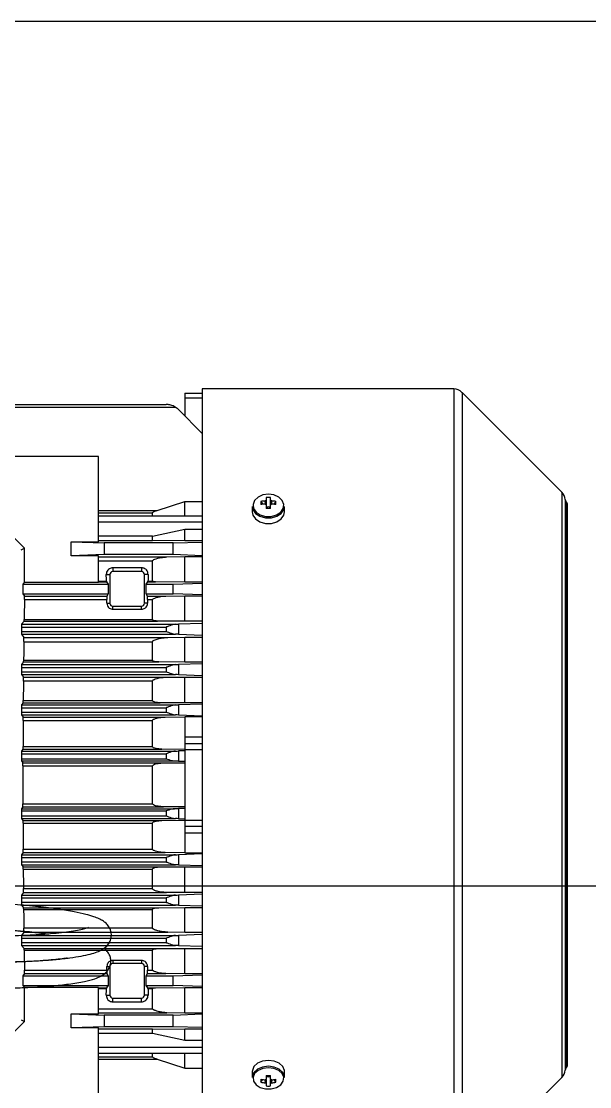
# Model space of a CAD drawing. Header units: centimetres. Extents: x 470464 to 524273, y 49611 to 59074.
# Drawn here: x 508263.77 to 508273.63, y 50594.42 to 50612.91 of the extents above; entities that cross this region are included whole.
import ezdxf

# ---------------------------------------------------------------- set-up
doc = ezdxf.new("R2010")
doc.units = ezdxf.units.CM
doc.header["$MEASUREMENT"] = 0
doc.layers.add('S-COLS-CONC', color=4, linetype='Continuous', lineweight=40)
doc.layers.add('vinç', color=7, linetype='Continuous')

# ---------------------------------------------------------------- blocks, each defined once
blk = doc.blocks.new('dfgxzdyrsgdzb')
at = {"color": 2, "linetype": 'Continuous', "lineweight": 25}
for points, knots in [([(428301.445, 68883.118), (428301.478, 68883.114), (428301.564, 68883.104), (428301.75, 68883.092), (428302.004, 68883.081), (428302.301, 68883.076), (428302.621, 68883.078), (428302.937, 68883.086), (428303.237, 68883.102), (428303.51, 68883.123), (428303.746, 68883.149), (428303.941, 68883.18), (428304.097, 68883.213), (428304.217, 68883.251), (428304.312, 68883.293), (428304.394, 68883.358), (428304.445, 68883.438), (428304.467, 68883.516), (428304.463, 68883.593), (428304.439, 68883.665), (428304.396, 68883.729), (428304.351, 68883.769), (428304.303, 68883.801), (428304.246, 68883.831), (428304.154, 68883.867), (428304.015, 68883.908), (428303.814, 68883.953), (428303.539, 68883.998), (428303.187, 68884.042), (428302.921, 68884.064), (428302.781, 68884.075)], [0, 0, 0, 0, 0.027564, 0.071407, 0.118735, 0.168997, 0.21831, 0.266058, 0.312274, 0.356986, 0.400221, 0.441162, 0.47887, 0.513444, 0.545598, 0.57894, 0.596424, 0.614226, 0.630548, 0.64354, 0.662387, 0.68407, 0.698506, 0.720212, 0.749274, 0.785557, 0.828918, 0.87921, 0.936285, 1, 1, 1, 1]), ([(428304.063, 68883.673), (428304.064, 68883.674), (428304.07, 68883.681), (428304.03, 68883.661), (428303.96, 68883.644), (428303.844, 68883.619), (428303.691, 68883.596), (428303.509, 68883.575), (428303.312, 68883.558), (428303.109, 68883.545), (428302.904, 68883.536), (428302.696, 68883.53), (428302.482, 68883.526), (428302.262, 68883.527), (428302.042, 68883.53), (428301.834, 68883.538), (428301.654, 68883.549), (428301.525, 68883.559), (428301.451, 68883.566), (428301.442, 68883.561), (428301.438, 68883.558)], [0, 0, 0, 0, 0.010226, 0.057107, 0.108378, 0.16425, 0.224551, 0.285004, 0.3434, 0.399666, 0.453735, 0.506829, 0.563205, 0.623177, 0.686702, 0.753729, 0.822766, 0.888664, 0.950738, 1, 1, 1, 1]), ([(428302.753, 68883.626), (428302.871, 68883.617), (428303.09, 68883.6), (428303.288, 68883.576), (428303.38, 68883.565)], [0, 0, 0, 0, 0.539074, 1, 1, 1, 1]), ([(428303.364, 68883.564), (428303.309, 68883.57), (428303.157, 68883.589), (428302.947, 68883.609), (428302.797, 68883.619), (428302.753, 68883.621)], [0, 0, 0, 0, 0.283421, 0.789535, 1, 1, 1, 1]), ([(428301.455, 68882.661), (428301.507, 68882.656), (428301.606, 68882.646), (428301.795, 68882.635), (428301.991, 68882.628), (428302.245, 68882.623), (428302.545, 68882.623), (428302.868, 68882.63), (428303.158, 68882.644), (428303.445, 68882.664), (428303.684, 68882.689), (428303.868, 68882.716), (428304.027, 68882.745), (428304.167, 68882.782), (428304.268, 68882.823), (428304.34, 68882.869), (428304.39, 68882.916), (428304.429, 68882.974), (428304.453, 68883.045), (428304.456, 68883.118), (428304.439, 68883.185), (428304.41, 68883.242), (428304.375, 68883.286), (428304.345, 68883.309), (428304.334, 68883.318)], [0, 0, 0, 0, 0.061128, 0.118206, 0.171247, 0.220266, 0.306103, 0.376024, 0.435378, 0.502458, 0.579054, 0.621107, 0.664892, 0.738004, 0.788364, 0.819909, 0.846147, 0.871518, 0.890755, 0.915267, 0.937724, 0.954245, 0.982566, 1, 1, 1, 1]), ([(428303.698, 68883.146), (428303.679, 68883.143), (428303.619, 68883.134), (428303.497, 68883.121), (428303.324, 68883.105), (428303.113, 68883.091), (428302.869, 68883.08), (428302.594, 68883.073), (428302.299, 68883.072), (428302.001, 68883.077), (428301.717, 68883.089), (428301.578, 68883.101), (428301.506, 68883.108)], [0, 0, 0, 0, 0.030936, 0.098818, 0.176581, 0.264259, 0.361888, 0.469493, 0.587093, 0.714705, 0.852338, 1, 1, 1, 1])]:
    blk.add_open_spline(points, degree=3, knots=knots, dxfattribs=at)
blk = doc.blocks.new('djdtyryhryryhftr')
at = {"layer": 'vinç', "color": 2}
for p, q in [((428322.418, 69117.963), (428254.918, 69117.963)), ((428247.418, 69102.963), (428329.918, 69102.963))]:
    blk.add_line(p, q, dxfattribs=at)
blk = doc.blocks.new('tyrhjutry5wjtuydhtsr')
at = {"color": 2, "linetype": 'Continuous', "lineweight": 25}
for p, q in [((71822.868, 30599.972), (71822.868, 30586.232)), ((71827.235, 30599.972), (71822.868, 30599.972)), ((71827.235, 30599.972), (71827.235, 30586.232)), ((71822.568, 30599.902), (71822.868, 30599.902)), ((71822.568, 30599.902), (71822.568, 30599.819)), ((71822.568, 30599.819), (71822.868, 30599.819)), ((71822.568, 30599.819), (71822.568, 30599.502)), ((71827.377, 30599.913), (71827.377, 30586.291)), ((71829.11, 30598.181), (71827.377, 30599.913)), ((71815.183, 30599.702), (71822.244, 30599.702)), ((71815.197, 30599.654), (71822.407, 30599.654)), ((71822.456, 30599.614), (71822.868, 30599.202)), ((71821.068, 30598.802), (71819.268, 30598.802)), ((71821.068, 30597.318), (71821.068, 30598.802)), ((71829.11, 30598.181), (71829.11, 30588.023)), ((71822.091, 30597.865), (71822.568, 30598.018)), ((71822.568, 30597.766), (71822.568, 30598.018)), ((71822.568, 30598.018), (71822.868, 30598.018)), ((71823.738, 30597.935), (71823.738, 30597.839)), ((71823.888, 30598.018), (71823.922, 30597.97)), ((71823.981, 30598.086), (71823.981, 30598.042)), ((71823.981, 30597.96), (71823.981, 30597.897)), ((71824.055, 30598.042), (71824.055, 30598.086)), ((71824.055, 30597.897), (71824.055, 30597.96)), ((71824.149, 30598.018), (71824.114, 30597.97)), ((71824.298, 30597.839), (71824.298, 30597.935)), ((71829.168, 30598.055), (71829.168, 30588.149)), ((71829.18, 30598.025), (71829.18, 30588.179)), ((71829.208, 30588.252), (71829.208, 30597.952)), ((71821.068, 30597.865), (71822.091, 30597.865)), ((71821.068, 30597.825), (71822.009, 30597.825)), ((71822.868, 30597.766), (71821.068, 30597.766)), ((71822.009, 30597.766), (71822.009, 30597.825)), ((71824.001, 30597.922), (71823.981, 30597.922)), ((71824.055, 30597.922), (71824.036, 30597.922)), ((71822.868, 30597.661), (71821.068, 30597.661)), ((71819.789, 30597.207), (71819.553, 30597.442)), ((71822.009, 30597.418), (71821.068, 30597.418)), ((71822.009, 30597.418), (71822.568, 30597.539)), ((71822.009, 30597.343), (71822.009, 30597.418)), ((71822.568, 30597.336), (71822.568, 30597.539)), ((71822.568, 30597.539), (71822.868, 30597.539)), ((71819.728, 30597.182), (71819.789, 30597.207)), ((71819.789, 30596.62), (71819.789, 30597.207)), ((71820.594, 30597.318), (71821.168, 30597.302)), ((71820.594, 30597.318), (71821.068, 30597.318)), ((71820.594, 30597.076), (71820.594, 30597.318)), ((71821.068, 30597.343), (71822.009, 30597.343)), ((71822.368, 30597.302), (71821.168, 30597.302)), ((71821.168, 30597.302), (71821.168, 30597.097)), ((71822.568, 30597.336), (71822.009, 30597.343)), ((71822.368, 30597.302), (71822.868, 30597.316)), ((71822.368, 30597.097), (71822.368, 30597.302)), ((71822.868, 30597.336), (71822.568, 30597.336)), ((71821.168, 30597.097), (71820.594, 30597.076)), ((71821.068, 30597.076), (71820.594, 30597.076)), ((71821.068, 30596.62), (71821.068, 30597.076)), ((71821.068, 30597.058), (71822.258, 30597.058)), ((71822.368, 30597.097), (71821.168, 30597.097)), ((71822.258, 30597.058), (71822.568, 30597.062)), ((71822.868, 30597.079), (71822.368, 30597.097)), ((71822.568, 30596.619), (71822.568, 30597.062)), ((71822.568, 30597.062), (71822.868, 30597.062)), ((71821.068, 30596.99), (71822.009, 30596.99)), ((71821.318, 30596.868), (71821.318, 30596.802)), ((71821.818, 30596.868), (71821.318, 30596.868)), ((71821.818, 30596.868), (71821.818, 30596.802)), ((71822.009, 30596.639), (71822.009, 30596.99)), ((71821.205, 30596.752), (71821.268, 30596.752)), ((71821.268, 30596.752), (71821.268, 30596.252)), ((71821.818, 30596.802), (71821.318, 30596.802)), ((71821.931, 30596.752), (71821.868, 30596.752)), ((71821.868, 30596.252), (71821.868, 30596.752)), ((71819.789, 30596.62), (71819.76, 30596.587)), ((71819.76, 30596.587), (71819.76, 30596.417)), ((71819.76, 30596.587), (71821.241, 30596.587)), ((71819.789, 30596.62), (71821.068, 30596.62)), ((71821.068, 30596.639), (71821.208, 30596.639)), ((71821.068, 30596.624), (71821.208, 30596.624)), ((71821.208, 30596.624), (71821.241, 30596.587)), ((71821.241, 30596.587), (71821.241, 30596.417)), ((71821.895, 30596.587), (71821.928, 30596.624)), ((71821.895, 30596.417), (71821.895, 30596.587)), ((71821.895, 30596.587), (71822.368, 30596.587)), ((71821.928, 30596.624), (71822.06, 30596.624)), ((71821.929, 30596.639), (71822.009, 30596.639)), ((71822.568, 30596.619), (71822.06, 30596.624)), ((71822.368, 30596.587), (71822.868, 30596.602)), ((71822.368, 30596.417), (71822.368, 30596.587)), ((71822.868, 30596.619), (71822.568, 30596.619)), ((71819.76, 30596.417), (71819.786, 30596.379)), ((71819.76, 30596.417), (71821.241, 30596.417)), ((71819.786, 30596.379), (71821.215, 30596.379)), ((71819.787, 30596.316), (71821.214, 30596.316)), ((71821.241, 30596.417), (71821.215, 30596.379)), ((71821.922, 30596.379), (71821.895, 30596.417)), ((71821.895, 30596.417), (71822.368, 30596.417)), ((71821.922, 30596.379), (71822.24, 30596.379)), ((71821.922, 30596.316), (71822.009, 30596.316)), ((71822.009, 30595.969), (71822.009, 30596.316)), ((71822.24, 30596.379), (71822.568, 30596.383)), ((71822.868, 30596.398), (71822.368, 30596.417)), ((71822.568, 30596.383), (71822.868, 30596.383)), ((71822.568, 30595.94), (71822.568, 30596.383)), ((71821.215, 30596.252), (71821.268, 30596.252)), ((71821.318, 30596.151), (71821.318, 30596.202)), ((71821.318, 30596.202), (71821.818, 30596.202)), ((71821.318, 30596.151), (71821.818, 30596.151)), ((71821.818, 30596.151), (71821.818, 30596.202)), ((71821.921, 30596.252), (71821.868, 30596.252)), ((71819.78, 30595.945), (71819.735, 30595.889)), ((71819.78, 30595.945), (71822.095, 30595.945)), ((71819.781, 30595.969), (71822.009, 30595.969)), ((71822.568, 30595.94), (71822.095, 30595.945)), ((71822.868, 30595.903), (71822.456, 30595.89)), ((71822.868, 30595.94), (71822.568, 30595.94)), ((71819.734, 30595.839), (71819.734, 30595.765)), ((71819.734, 30595.839), (71822.244, 30595.839)), ((71819.734, 30595.765), (71822.244, 30595.765)), ((71819.735, 30595.889), (71822.407, 30595.889)), ((71819.735, 30595.715), (71819.775, 30595.659)), ((71819.735, 30595.715), (71822.407, 30595.715)), ((71822.244, 30595.839), (71822.244, 30595.765)), ((71822.456, 30595.89), (71822.456, 30595.714)), ((71819.775, 30595.659), (71822.273, 30595.659)), ((71819.776, 30595.586), (71822.009, 30595.586)), ((71822.009, 30595.265), (71822.009, 30595.586)), ((71822.273, 30595.659), (71822.568, 30595.662)), ((71822.456, 30595.714), (71822.868, 30595.698)), ((71822.568, 30595.662), (71822.868, 30595.662)), ((71822.568, 30595.23), (71822.568, 30595.662)), ((71819.771, 30595.234), (71819.735, 30595.189)), ((71819.735, 30595.189), (71822.407, 30595.189)), ((71819.771, 30595.234), (71822.118, 30595.234)), ((71819.772, 30595.265), (71822.009, 30595.265)), ((71822.568, 30595.23), (71822.118, 30595.234)), ((71822.868, 30595.204), (71822.456, 30595.19)), ((71822.456, 30595.19), (71822.456, 30595.014)), ((71822.868, 30595.23), (71822.568, 30595.23)), ((71819.734, 30595.139), (71819.734, 30595.065)), ((71819.734, 30595.139), (71822.244, 30595.139)), ((71819.734, 30595.065), (71822.244, 30595.065)), ((71819.735, 30595.015), (71819.767, 30594.97)), ((71819.735, 30595.015), (71822.407, 30595.015)), ((71822.244, 30595.139), (71822.244, 30595.065)), ((71822.456, 30595.014), (71822.868, 30594.999)), ((71819.767, 30594.97), (71822.25, 30594.97)), ((71819.768, 30594.904), (71822.009, 30594.904)), ((71822.009, 30594.563), (71822.009, 30594.904)), ((71822.25, 30594.97), (71822.568, 30594.973)), ((71822.568, 30594.973), (71822.868, 30594.973)), ((71822.568, 30594.523), (71822.568, 30594.973)), ((71819.734, 30594.439), (71819.734, 30594.365)), ((71819.734, 30594.439), (71822.244, 30594.439)), ((71819.764, 30594.527), (71819.735, 30594.489)), ((71819.735, 30594.489), (71822.407, 30594.489)), ((71819.764, 30594.527), (71822.141, 30594.527)), ((71819.765, 30594.563), (71822.009, 30594.563)), ((71822.568, 30594.523), (71822.141, 30594.527)), ((71822.244, 30594.439), (71822.244, 30594.365)), ((71822.868, 30594.504), (71822.456, 30594.49)), ((71822.456, 30594.49), (71822.456, 30594.314)), ((71822.868, 30594.523), (71822.568, 30594.523)), ((71819.734, 30594.365), (71822.244, 30594.365)), ((71819.735, 30594.315), (71819.762, 30594.278)), ((71819.735, 30594.315), (71822.407, 30594.315)), ((71819.762, 30594.278), (71822.227, 30594.278)), ((71822.227, 30594.278), (71822.568, 30594.281)), ((71822.456, 30594.314), (71822.868, 30594.299)), ((71822.868, 30594.281), (71822.568, 30594.281)), ((71822.568, 30594.281), (71822.568, 30593.933)), ((71819.763, 30594.218), (71822.009, 30594.218)), ((71822.009, 30593.766), (71822.009, 30594.218)), ((71822.568, 30593.933), (71822.568, 30593.817)), ((71822.568, 30593.933), (71822.868, 30593.933)), ((71819.76, 30593.722), (71819.735, 30593.689)), ((71819.735, 30593.689), (71822.407, 30593.689)), ((71819.76, 30593.722), (71822.167, 30593.722)), ((71819.761, 30593.766), (71822.009, 30593.766)), ((71822.568, 30593.718), (71822.167, 30593.722)), ((71822.568, 30593.694), (71822.456, 30593.69)), ((71822.456, 30593.69), (71822.456, 30593.514)), ((71822.568, 30593.817), (71822.568, 30593.718)), ((71822.568, 30593.817), (71822.868, 30593.817)), ((71822.568, 30593.718), (71822.568, 30592.486)), ((71822.568, 30593.718), (71822.868, 30593.718)), ((71819.734, 30593.639), (71819.734, 30593.556)), ((71819.734, 30593.639), (71822.244, 30593.639)), ((71819.734, 30593.556), (71822.244, 30593.556)), ((71819.735, 30593.516), (71819.759, 30593.482)), ((71819.735, 30593.516), (71822.391, 30593.516)), ((71822.244, 30593.639), (71822.244, 30593.556)), ((71822.456, 30593.514), (71822.568, 30593.51)), ((71819.759, 30593.482), (71822.2, 30593.482)), ((71819.761, 30593.429), (71822.009, 30593.429)), ((71822.009, 30592.775), (71822.009, 30593.429)), ((71822.2, 30593.482), (71822.568, 30593.486)), ((71819.761, 30592.775), (71822.009, 30592.775)), ((71819.734, 30592.648), (71819.734, 30592.565)), ((71819.734, 30592.648), (71822.244, 30592.648)), ((71819.759, 30592.722), (71819.735, 30592.688)), ((71819.735, 30592.688), (71822.391, 30592.688)), ((71819.759, 30592.722), (71822.2, 30592.722)), ((71822.568, 30592.718), (71822.2, 30592.722)), ((71822.244, 30592.648), (71822.244, 30592.565)), ((71822.568, 30592.694), (71822.456, 30592.69)), ((71822.456, 30592.69), (71822.456, 30592.514)), ((71819.734, 30592.565), (71822.244, 30592.565)), ((71819.735, 30592.515), (71819.76, 30592.482)), ((71819.735, 30592.515), (71822.407, 30592.515)), ((71819.76, 30592.482), (71822.167, 30592.482)), ((71819.761, 30592.438), (71822.009, 30592.438)), ((71822.009, 30591.986), (71822.009, 30592.438)), ((71822.167, 30592.482), (71822.568, 30592.486)), ((71822.456, 30592.514), (71822.568, 30592.51)), ((71822.568, 30592.486), (71822.868, 30592.486)), ((71822.568, 30592.486), (71822.568, 30592.387)), ((71822.568, 30592.387), (71822.868, 30592.387)), ((71822.568, 30592.387), (71822.568, 30592.271)), ((71822.568, 30592.271), (71822.568, 30591.923)), ((71822.568, 30592.271), (71822.868, 30592.271)), ((71819.734, 30591.839), (71819.734, 30591.765)), ((71819.734, 30591.839), (71822.244, 30591.839)), ((71819.762, 30591.926), (71819.735, 30591.889)), ((71819.735, 30591.889), (71822.407, 30591.889)), ((71819.762, 30591.926), (71822.227, 30591.926)), ((71819.763, 30591.986), (71822.009, 30591.986)), ((71822.568, 30591.923), (71822.227, 30591.926)), ((71822.244, 30591.839), (71822.244, 30591.765)), ((71822.868, 30591.905), (71822.456, 30591.89)), ((71822.456, 30591.89), (71822.456, 30591.714)), ((71822.568, 30591.923), (71822.868, 30591.923)), ((71819.734, 30591.765), (71822.244, 30591.765)), ((71819.735, 30591.715), (71819.764, 30591.677)), ((71819.735, 30591.715), (71822.407, 30591.715)), ((71819.764, 30591.677), (71822.141, 30591.677)), ((71822.141, 30591.677), (71822.568, 30591.681)), ((71822.456, 30591.714), (71822.868, 30591.7)), ((71822.568, 30591.681), (71822.868, 30591.681)), ((71822.568, 30591.231), (71822.568, 30591.681)), ((71819.765, 30591.641), (71822.009, 30591.641)), ((71822.009, 30591.3), (71822.009, 30591.641)), ((71819.768, 30591.3), (71822.009, 30591.3)), ((71819.734, 30591.139), (71819.734, 30591.065)), ((71819.734, 30591.139), (71822.244, 30591.139)), ((71819.767, 30591.234), (71819.735, 30591.189)), ((71819.735, 30591.189), (71822.407, 30591.189)), ((71819.767, 30591.234), (71822.25, 30591.234)), ((71822.244, 30591.139), (71822.244, 30591.065)), ((71822.568, 30591.231), (71822.25, 30591.234)), ((71822.868, 30591.205), (71822.456, 30591.19)), ((71822.456, 30591.19), (71822.456, 30591.014)), ((71822.868, 30591.231), (71822.568, 30591.231)), ((71819.734, 30591.065), (71822.244, 30591.065)), ((71819.735, 30591.015), (71819.771, 30590.97)), ((71819.735, 30591.015), (71822.407, 30591.015)), ((71819.771, 30590.97), (71822.118, 30590.97)), ((71819.772, 30590.939), (71822.009, 30590.939)), ((71822.009, 30590.618), (71822.009, 30590.939)), ((71822.118, 30590.97), (71822.568, 30590.974)), ((71822.456, 30591.014), (71822.868, 30591)), ((71822.568, 30590.974), (71822.868, 30590.974)), ((71822.568, 30590.542), (71822.568, 30590.974)), ((71819.775, 30590.545), (71819.735, 30590.489)), ((71819.775, 30590.545), (71822.273, 30590.545)), ((71819.776, 30590.618), (71822.009, 30590.618)), ((71822.568, 30590.542), (71822.273, 30590.545)), ((71822.868, 30590.542), (71822.568, 30590.542)), ((71819.734, 30590.439), (71819.734, 30590.365)), ((71819.734, 30590.439), (71822.244, 30590.439)), ((71819.734, 30590.365), (71822.244, 30590.365)), ((71819.735, 30590.489), (71822.407, 30590.489)), ((71822.244, 30590.439), (71822.244, 30590.365)), ((71822.868, 30590.506), (71822.456, 30590.49)), ((71822.456, 30590.49), (71822.456, 30590.314)), ((71819.735, 30590.315), (71819.78, 30590.259)), ((71819.735, 30590.315), (71822.407, 30590.315)), ((71819.78, 30590.259), (71822.095, 30590.259)), ((71819.781, 30590.235), (71822.009, 30590.235)), ((71822.095, 30590.259), (71822.568, 30590.264)), ((71822.456, 30590.314), (71822.868, 30590.301)), ((71822.568, 30590.264), (71822.868, 30590.264)), ((71822.568, 30589.821), (71822.568, 30590.264)), ((71821.318, 30590.053), (71821.318, 30590.002)), ((71821.818, 30590.053), (71821.318, 30590.053)), ((71821.818, 30590.002), (71821.318, 30590.002)), ((71821.818, 30590.053), (71821.818, 30590.002)), ((71819.786, 30589.825), (71819.76, 30589.787)), ((71819.786, 30589.825), (71821.215, 30589.825)), ((71819.787, 30589.888), (71821.214, 30589.888)), ((71821.215, 30589.952), (71821.268, 30589.952)), ((71821.215, 30589.825), (71821.241, 30589.787)), ((71821.268, 30589.952), (71821.268, 30589.452)), ((71821.868, 30589.452), (71821.868, 30589.952)), ((71821.921, 30589.952), (71821.868, 30589.952)), ((71821.895, 30589.787), (71821.922, 30589.825)), ((71821.922, 30589.888), (71822.009, 30589.888)), ((71821.922, 30589.825), (71822.24, 30589.825)), ((71822.568, 30589.821), (71822.24, 30589.825)), ((71822.368, 30589.787), (71822.868, 30589.806)), ((71822.868, 30589.821), (71822.568, 30589.821)), ((71819.76, 30589.787), (71819.76, 30589.617)), ((71819.76, 30589.787), (71821.241, 30589.787)), ((71819.76, 30589.617), (71819.789, 30589.584)), ((71819.76, 30589.617), (71821.241, 30589.617)), ((71821.241, 30589.617), (71821.208, 30589.58)), ((71821.241, 30589.787), (71821.241, 30589.617)), ((71821.895, 30589.617), (71821.895, 30589.787)), ((71821.895, 30589.787), (71822.368, 30589.787)), ((71821.928, 30589.58), (71821.895, 30589.617)), ((71821.895, 30589.617), (71822.368, 30589.617)), ((71822.368, 30589.617), (71822.368, 30589.787)), ((71822.868, 30589.602), (71822.368, 30589.617)), ((71819.789, 30588.997), (71819.789, 30589.584)), ((71821.068, 30589.584), (71819.789, 30589.584)), ((71821.068, 30589.128), (71821.068, 30589.584)), ((71821.068, 30589.58), (71821.208, 30589.58)), ((71821.068, 30589.565), (71821.208, 30589.565)), ((71821.205, 30589.452), (71821.268, 30589.452)), ((71821.931, 30589.452), (71821.868, 30589.452)), ((71821.928, 30589.58), (71822.06, 30589.58)), ((71821.929, 30589.565), (71822.009, 30589.565)), ((71822.06, 30589.58), (71822.568, 30589.585)), ((71822.568, 30589.585), (71822.868, 30589.585)), ((71822.568, 30589.142), (71822.568, 30589.585)), ((71821.318, 30589.402), (71821.818, 30589.402)), ((71821.318, 30589.336), (71821.318, 30589.402)), ((71821.318, 30589.336), (71821.818, 30589.336)), ((71821.818, 30589.336), (71821.818, 30589.402)), ((71820.594, 30589.128), (71821.168, 30589.107)), ((71820.594, 30588.886), (71820.594, 30589.128)), ((71820.594, 30589.128), (71821.068, 30589.128)), ((71821.068, 30589.214), (71822.009, 30589.214)), ((71821.068, 30589.146), (71822.258, 30589.146)), ((71821.168, 30589.107), (71821.168, 30588.902)), ((71822.368, 30589.107), (71821.168, 30589.107)), ((71822.568, 30589.142), (71822.258, 30589.146)), ((71822.368, 30589.107), (71822.868, 30589.125)), ((71822.368, 30588.902), (71822.368, 30589.107)), ((71822.868, 30589.142), (71822.568, 30589.142)), ((71819.553, 30588.762), (71819.789, 30588.997)), ((71819.728, 30589.022), (71819.789, 30588.997)), ((71821.168, 30588.902), (71820.594, 30588.886)), ((71821.068, 30588.886), (71820.594, 30588.886)), ((71821.068, 30587.402), (71821.068, 30588.886)), ((71822.368, 30588.902), (71821.168, 30588.902)), ((71822.868, 30588.888), (71822.368, 30588.902)), ((71822.009, 30588.861), (71821.068, 30588.861)), ((71822.009, 30588.786), (71821.068, 30588.786)), ((71822.009, 30588.861), (71822.568, 30588.868)), ((71822.009, 30588.786), (71822.009, 30588.861)), ((71822.568, 30588.665), (71822.009, 30588.786)), ((71822.568, 30588.665), (71822.568, 30588.868)), ((71822.568, 30588.868), (71822.868, 30588.868)), ((71822.868, 30588.543), (71821.068, 30588.543)), ((71822.868, 30588.665), (71822.568, 30588.665)), ((71822.868, 30588.438), (71821.068, 30588.438)), ((71821.068, 30588.379), (71822.009, 30588.379)), ((71821.068, 30588.339), (71822.091, 30588.339)), ((71822.009, 30588.379), (71822.009, 30588.438)), ((71822.091, 30588.339), (71822.568, 30588.186)), ((71822.568, 30588.186), (71822.568, 30588.438)), ((71822.568, 30588.186), (71822.868, 30588.186)), ((71823.738, 30588.126), (71823.738, 30588.025)), ((71823.888, 30587.94), (71823.919, 30587.986)), ((71823.981, 30588.056), (71823.981, 30587.995)), ((71823.981, 30588.043), (71824.001, 30588.043)), ((71824.036, 30588.043), (71824.055, 30588.043)), ((71824.055, 30587.995), (71824.055, 30588.056)), ((71824.149, 30587.94), (71824.118, 30587.986)), ((71824.298, 30588.025), (71824.298, 30588.126)), ((71827.377, 30586.291), (71829.11, 30588.023)), ((71823.981, 30587.917), (71823.981, 30587.876)), ((71824.055, 30587.876), (71824.055, 30587.917))]:
    blk.add_line(p, q, dxfattribs=at)
at = {"color": 2, "linetype": 'Continuous', "lineweight": 25, "flags": 128}
for points in [[(71824.018, 30598.145), (71823.922, 30598.132), (71823.838, 30598.094), (71823.779, 30598.037), (71823.752, 30597.969), (71823.761, 30597.898), (71823.805, 30597.834), (71823.878, 30597.786), (71823.969, 30597.761), (71824.067, 30597.761), (71824.159, 30597.786), (71824.232, 30597.834), (71824.276, 30597.898), (71824.285, 30597.969), (71824.258, 30598.037), (71824.198, 30598.094), (71824.115, 30598.132), (71824.018, 30598.145)], [(71823.738, 30597.935), (71823.749, 30597.88), (71823.795, 30597.813), (71823.871, 30597.763), (71823.967, 30597.736), (71824.07, 30597.736), (71824.166, 30597.763), (71824.242, 30597.813), (71824.288, 30597.88), (71824.298, 30597.935)], [(71823.738, 30597.839), (71823.749, 30597.783), (71823.795, 30597.717), (71823.871, 30597.666), (71823.967, 30597.64), (71824.07, 30597.64), (71824.166, 30597.666), (71824.242, 30597.717), (71824.288, 30597.783), (71824.298, 30597.839)], [(71822.009, 30589.888), (71822.009, 30589.93), (71822.009, 30589.973), (71822.009, 30590.016), (71822.009, 30590.059), (71822.009, 30590.103), (71822.009, 30590.146), (71822.009, 30590.191), (71822.009, 30590.235)], [(71822.009, 30589.214), (71822.009, 30589.256), (71822.009, 30589.299), (71822.009, 30589.342), (71822.009, 30589.386), (71822.009, 30589.43), (71822.009, 30589.475), (71822.009, 30589.52), (71822.009, 30589.565)], [(71824.018, 30588.319), (71823.917, 30588.306), (71823.83, 30588.269), (71823.768, 30588.212), (71823.74, 30588.144), (71823.738, 30588.126)], [(71824.298, 30588.126), (71824.297, 30588.144), (71824.269, 30588.212), (71824.207, 30588.269), (71824.119, 30588.306), (71824.018, 30588.319)], [(71824.018, 30588.218), (71823.917, 30588.205), (71823.83, 30588.168), (71823.768, 30588.111), (71823.74, 30588.043), (71823.738, 30588.025)], [(71824.018, 30588.193), (71823.922, 30588.18), (71823.838, 30588.145), (71823.779, 30588.091), (71823.752, 30588.026), (71823.761, 30587.958), (71823.805, 30587.897), (71823.878, 30587.852), (71823.969, 30587.827), (71824.067, 30587.827), (71824.159, 30587.852), (71824.232, 30587.897), (71824.276, 30587.958), (71824.285, 30588.026), (71824.258, 30588.091), (71824.198, 30588.145), (71824.115, 30588.18), (71824.018, 30588.193)], [(71824.298, 30588.025), (71824.297, 30588.043), (71824.269, 30588.111), (71824.207, 30588.168), (71824.119, 30588.205), (71824.018, 30588.218)]]:
    blk.add_lwpolyline(points, dxfattribs=at)
at = {"color": 2, "linetype": 'Continuous', "lineweight": 25}
for centre, radius, start, end in [((71827.235, 30599.772), 0.2, 45, 90), ((71822.244, 30599.402), 0.3, 45, 57.0504), ((71828.968, 30598.039), 0.2, 4.4812, 45), ((71824.462, 30597.991), 0.575, 177.3305, 182.6695), ((71824.017, 30597.328), 0.703, 94.4734, 100.577), ((71824.017, 30597.274), 0.703, 94.4734, 100.577), ((71824.007, 30597.986), 0.0619, 114.7173, 137.1128), ((71824.007, 30598.017), 0.0619, 222.8872, 245.2827), ((71824.018, 30597.566), 0.521, 85.9308, 94.0692), ((71824.029, 30597.986), 0.0619, 42.8872, 65.2827), ((71824.029, 30598.017), 0.0619, 294.7173, 317.1128), ((71824.02, 30597.328), 0.703, 79.423, 85.5266), ((71824.02, 30597.274), 0.703, 79.423, 85.5266), ((71823.574, 30597.991), 0.575, 357.3305, 2.6695), ((71829.218, 30598.059), 0.05, 184.4812, 221.8217), ((71829.098, 30597.952), 0.11, 0, 41.8217), ((71824.015, 30597.86), 0.0632, 103.1566, 122.3513), ((71824.018, 30596.231), 1.666, 88.7273, 91.2727), ((71824.018, 30597.848), 0.0757, 76.5689, 103.4311), ((71824.022, 30597.86), 0.0632, 57.6487, 76.8434), ((71821.318, 30596.752), 0.05, 90, 180), ((71821.818, 30596.752), 0.05, 0, 90), ((71821.318, 30596.252), 0.05, 180, 270), ((71821.818, 30596.252), 0.05, 270, 0), ((71821.318, 30589.952), 0.05, 90, 180), ((71821.818, 30589.952), 0.05, 0, 90), ((71821.318, 30589.452), 0.05, 180, 270), ((71821.818, 30589.452), 0.05, 270, 0), ((71828.968, 30588.165), 0.2, 315, 355.5188), ((71829.218, 30588.145), 0.05, 138.1783, 175.5188), ((71829.098, 30588.252), 0.11, 318.1783, 0), ((71824.408, 30587.966), 0.521, 177.1954, 182.8046), ((71824.017, 30588.65), 0.671, 258.9001, 265.2999), ((71824.006, 30587.938), 0.0619, 113.5667, 135.6063), ((71824.018, 30589.493), 1.438, 268.5254, 271.4746), ((71824.015, 30588.106), 0.0649, 238.9644, 257.504), ((71824.018, 30588.12), 0.0794, 257.2055, 282.7945), ((71824.022, 30588.106), 0.0649, 282.496, 301.0356), ((71824.031, 30587.938), 0.0619, 44.3937, 66.4333), ((71824.02, 30588.65), 0.671, 274.7001, 281.0999), ((71823.628, 30587.966), 0.521, 357.1954, 2.8046), ((71824.017, 30588.599), 0.671, 258.9001, 265.2999), ((71824.006, 30587.973), 0.0619, 224.3937, 246.4333), ((71824.018, 30588.388), 0.513, 265.8633, 274.1367), ((71824.031, 30587.973), 0.0619, 293.5667, 315.6063), ((71824.02, 30588.599), 0.671, 274.7001, 281.0999)]:
    blk.add_arc(centre, radius, start, end, dxfattribs=at)
for centre, major_axis, ratio, start_param, end_param in [((71824.018, 30597.825), (0, 0.104), 0.469869, 5.913772, 6.652599), ((71821.095, 30593.102), (0, 5.575), 0.026186, 5.39966, 5.426186), ((71822.042, 30593.102), (0, 5.575), 0.026186, 0.856999, 0.883525), ((71821.209, 30596.664), (0, 0.04), 0.026186, 2.258068, 3.111985), ((71821.928, 30596.664), (0, 0.04), 0.026186, 3.171201, 4.025118), ((71819.906, 30593.102), (0, 5.575), 0.026186, 0.956307, 1.030607), ((71819.786, 30596.339), (0, 0.04), 0.026186, 4.0979, 6.245963), ((71821.215, 30596.339), (0, 0.04), 0.026186, 0.037222, 2.185286), ((71821.095, 30593.102), (0, 5.575), 0.026186, 5.312849, 5.326878), ((71822.042, 30593.102), (0, 5.575), 0.026186, 0.956307, 0.970336), ((71821.922, 30596.339), (0, 0.04), 0.026186, 4.0979, 6.245963), ((71819.78, 30595.995), (0, 0.05), 0.026186, 3.174186, 4.172201), ((71819.735, 30595.839), (0, 0.05), 0.026186, 0.032591, 1.570795), ((71819.735, 30595.765), (0, 0.05), 0.026186, 1.570796, 3.104364), ((71822.244, 30595.897), (0.3, 0), 0.032603, 5.288177, 5.497787), ((71822.244, 30595.706), (0.3, 0), 0.037239, 0.785398, 0.996428), ((71819.906, 30593.102), (0, 5.575), 0.026186, 1.108911, 1.172436), ((71819.775, 30595.609), (0, 0.05), 0.026186, 4.250503, 6.245963), ((71819.735, 30595.139), (0, 0.05), 0.026186, 0.033159, 1.570795), ((71819.771, 30595.284), (0, 0.05), 0.026186, 3.17475, 4.31403), ((71822.244, 30595.197), (0.3, 0), 0.033171, 5.288004, 5.497787), ((71819.735, 30595.065), (0, 0.05), 0.026186, 1.570796, 3.104945), ((71822.244, 30595.006), (0.3, 0), 0.036671, 0.785398, 0.99625), ((71819.906, 30593.102), (0, 5.575), 0.026186, 1.241661, 1.305554), ((71819.767, 30594.92), (0, 0.05), 0.026186, 4.383254, 6.246531), ((71819.735, 30594.439), (0, 0.05), 0.026186, 0.033722, 1.570797), ((71819.764, 30594.577), (0, 0.05), 0.026186, 3.175314, 4.447147), ((71822.244, 30594.497), (0.3, 0), 0.033735, 5.287831, 5.497787), ((71819.735, 30594.365), (0, 0.05), 0.026186, 1.570796, 3.105497), ((71819.762, 30594.228), (0, 0.05), 0.026186, 4.510912, 6.247095), ((71822.244, 30594.306), (0.3, 0), 0.036106, 0.785398, 0.996081), ((71819.906, 30593.102), (0, 5.575), 0.026186, 1.369319, 1.451403), ((71819.735, 30593.639), (0, 0.05), 0.026186, 0.034433, 1.570796), ((71819.76, 30593.772), (0, 0.05), 0.026186, 3.17603, 4.592996), ((71822.244, 30593.697), (0.3, 0), 0.034446, 5.287614, 5.497787), ((71819.735, 30593.556), (0, 0.04), 0.026186, 1.570796, 3.106213), ((71822.244, 30593.506), (0.3, 0), 0.035395, 0.785398, 1.058012), ((71819.759, 30593.432), (0, 0.05), 0.026186, 4.653668, 6.247805), ((71819.906, 30593.102), (0, 5.575), 0.026186, 1.512075, 1.629517), ((71819.759, 30592.772), (0, 0.05), 0.026186, 3.176973, 4.77111), ((71819.735, 30592.648), (0, 0.04), 0.026186, 0.03538, 1.570796), ((71822.244, 30592.698), (0.3, 0), 0.035395, 5.225173, 5.497787), ((71819.735, 30592.565), (0, 0.05), 0.026186, 1.570797, 3.10716), ((71819.76, 30592.432), (0, 0.05), 0.026186, 4.831782, 6.248749), ((71819.906, 30593.102), (0, 5.575), 0.026186, 1.69019, 1.772273), ((71822.244, 30592.507), (0.3, 0), 0.034446, 0.785398, 0.995571), ((71819.735, 30591.839), (0, 0.05), 0.026186, 0.036096, 1.570796), ((71819.762, 30591.976), (0, 0.05), 0.026186, 3.177683, 4.913866), ((71822.244, 30591.898), (0.3, 0), 0.036106, 5.287105, 5.497787), ((71819.735, 30591.765), (0, 0.05), 0.026186, 1.570796, 3.10787), ((71819.764, 30591.627), (0, 0.05), 0.026186, 4.977632, 6.249464), ((71822.244, 30591.707), (0.3, 0), 0.033735, 0.785398, 0.995354), ((71819.906, 30593.102), (0, 5.575), 0.026186, 1.836039, 1.899932), ((71819.767, 30591.284), (0, 0.05), 0.026186, 3.178247, 5.041524), ((71819.735, 30591.139), (0, 0.05), 0.026186, 0.036647, 1.570796), ((71822.244, 30591.198), (0.3, 0), 0.036671, 5.286936, 5.497787), ((71819.735, 30591.065), (0, 0.05), 0.026186, 1.570798, 3.108434), ((71819.771, 30590.92), (0, 0.05), 0.026186, 5.110749, 6.25003), ((71819.906, 30593.102), (0, 5.575), 0.026186, 1.969156, 2.032682), ((71822.244, 30591.007), (0.3, 0), 0.033171, 0.785398, 0.995181), ((71819.775, 30590.595), (0, 0.05), 0.026186, 3.178815, 5.174275), ((71819.735, 30590.439), (0, 0.05), 0.026186, 0.037229, 1.570796), ((71819.735, 30590.365), (0, 0.05), 0.026186, 1.570798, 3.109001), ((71822.244, 30590.498), (0.3, 0), 0.037239, 5.286758, 5.497787), ((71819.78, 30590.209), (0, 0.05), 0.026186, 5.252578, 6.250593), ((71819.906, 30593.102), (0, 5.575), 0.026186, 2.110985, 2.185286), ((71822.244, 30590.307), (0.3, 0), 0.032603, 0.785398, 0.995007), ((71819.786, 30589.865), (0, 0.04), 0.026186, 3.178815, 5.326878), ((71821.095, 30593.102), (0, 5.575), 0.026186, 4.0979, 4.111929), ((71821.215, 30589.865), (0, 0.04), 0.026186, 0.956305, 3.104371), ((71822.042, 30593.102), (0, 5.575), 0.026186, 2.171257, 2.185286), ((71821.922, 30589.865), (0, 0.04), 0.026186, 3.178815, 5.326881), ((71821.095, 30593.102), (0, 5.575), 0.026186, 3.998592, 4.025118), ((71821.209, 30589.54), (0, 0.04), 0.026186, 0.029608, 0.883523), ((71821.928, 30589.54), (0, 0.04), 0.026186, 5.399663, 6.253577), ((71822.042, 30593.102), (0, 5.575), 0.026186, 2.258068, 2.284593), ((71824.018, 30588.141), (0, 0.105), 0.462199, 2.772179, 3.511006)]:
    blk.add_ellipse(centre, major_axis=major_axis, ratio=ratio, start_param=start_param, end_param=end_param, dxfattribs=at)
for points, knots in [([(71822.407, 30599.654), (71822.399, 30599.659), (71822.367, 30599.678), (71822.312, 30599.697), (71822.266, 30599.702), (71822.244, 30599.702), (71822.244, 30599.702)], [0, 0, 0, 0, 0.165688, 0.611616, 0.993918, 1, 1, 1, 1]), ([(71823.969, 30597.969), (71823.967, 30597.984), (71823.965, 30598.004), (71823.962, 30598.023), (71823.962, 30598.028)], [0, 0, 0, 0, 0.767564, 1, 1, 1, 1]), ([(71823.981, 30598.042), (71823.981, 30598.037), (71823.981, 30598.001), (71823.981, 30597.959), (71823.981, 30597.921), (71823.981, 30597.914)], [0, 0, 0, 0, 0.116743, 0.839382, 1, 1, 1, 1]), ([(71824.055, 30597.96), (71824.055, 30597.983), (71824.055, 30598.01), (71824.055, 30598.037), (71824.055, 30598.042)], [0, 0, 0, 0, 0.817005, 1, 1, 1, 1]), ([(71824.075, 30598.028), (71824.074, 30598.023), (71824.072, 30598.004), (71824.069, 30597.984), (71824.067, 30597.969)], [0, 0, 0, 0, 0.232291, 1, 1, 1, 1]), ([(71822.009, 30597.825), (71822.009, 30597.825), (71822.009, 30597.827), (71822.011, 30597.83), (71822.016, 30597.834), (71822.028, 30597.841), (71822.052, 30597.852), (71822.076, 30597.86), (71822.091, 30597.865)], [0, 0, 0, 0, 0.037117, 0.087158, 0.173058, 0.258446, 0.506087, 1, 1, 1, 1]), ([(71822.009, 30596.99), (71822.009, 30596.991), (71822.009, 30596.994), (71822.013, 30596.998), (71822.024, 30597.007), (71822.071, 30597.028), (71822.152, 30597.049), (71822.223, 30597.055), (71822.258, 30597.058)], [0, 0, 0, 0, 0.015412, 0.034545, 0.069052, 0.178546, 0.596414, 1, 1, 1, 1]), ([(71821.318, 30596.868), (71821.308, 30596.867), (71821.287, 30596.865), (71821.257, 30596.852), (71821.228, 30596.827), (71821.208, 30596.792), (71821.206, 30596.765), (71821.205, 30596.752)], [0, 0, 0, 0, 0.14615, 0.291775, 0.492119, 0.757176, 1, 1, 1, 1]), ([(71821.931, 30596.752), (71821.93, 30596.766), (71821.928, 30596.794), (71821.907, 30596.829), (71821.878, 30596.853), (71821.848, 30596.866), (71821.828, 30596.867), (71821.818, 30596.868)], [0, 0, 0, 0, 0.263138, 0.522259, 0.71435, 0.867688, 1, 1, 1, 1]), ([(71822.06, 30596.624), (71822.049, 30596.625), (71822.034, 30596.625), (71822.019, 30596.629), (71822.013, 30596.632), (71822.01, 30596.635), (71822.009, 30596.637), (71822.009, 30596.639), (71822.009, 30596.639)], [0, 0, 0, 0, 0.560503, 0.705081, 0.850439, 0.921728, 0.980962, 1, 1, 1, 1]), ([(71822.009, 30596.316), (71822.009, 30596.317), (71822.009, 30596.32), (71822.013, 30596.325), (71822.024, 30596.334), (71822.071, 30596.355), (71822.146, 30596.373), (71822.211, 30596.377), (71822.24, 30596.379)], [0, 0, 0, 0, 0.0166245, 0.0372509, 0.0744625, 0.1925839, 0.6434135, 1, 1, 1, 1]), ([(71821.215, 30596.252), (71821.217, 30596.238), (71821.221, 30596.212), (71821.243, 30596.181), (71821.271, 30596.16), (71821.298, 30596.152), (71821.314, 30596.151), (71821.318, 30596.151)], [0, 0, 0, 0, 0.289799, 0.526009, 0.724288, 0.923559, 1, 1, 1, 1]), ([(71821.818, 30596.151), (71821.828, 30596.152), (71821.849, 30596.153), (71821.876, 30596.167), (71821.899, 30596.187), (71821.917, 30596.216), (71821.92, 30596.239), (71821.921, 30596.252)], [0, 0, 0, 0, 0.172344, 0.344391, 0.527372, 0.738702, 1, 1, 1, 1]), ([(71822.095, 30595.945), (71822.079, 30595.946), (71822.055, 30595.946), (71822.029, 30595.952), (71822.017, 30595.957), (71822.012, 30595.961), (71822.009, 30595.966), (71822.009, 30595.968), (71822.009, 30595.969)], [0, 0, 0, 0, 0.48516, 0.728322, 0.822619, 0.917631, 0.965385, 1, 1, 1, 1]), ([(71822.407, 30595.889), (71822.389, 30595.886), (71822.342, 30595.879), (71822.286, 30595.856), (71822.25, 30595.841), (71822.244, 30595.839), (71822.244, 30595.839)], [0, 0, 0, 0, 0.351619, 0.901437, 0.993915, 1, 1, 1, 1]), ([(71822.244, 30595.765), (71822.244, 30595.765), (71822.25, 30595.763), (71822.285, 30595.748), (71822.341, 30595.725), (71822.389, 30595.718), (71822.407, 30595.715)], [0, 0, 0, 0, 0.006099, 0.093272, 0.646192, 1, 1, 1, 1]), ([(71822.009, 30595.586), (71822.009, 30595.588), (71822.009, 30595.592), (71822.014, 30595.598), (71822.028, 30595.61), (71822.087, 30595.636), (71822.172, 30595.653), (71822.245, 30595.657), (71822.273, 30595.659)], [0, 0, 0, 0, 0.018134, 0.040607, 0.081191, 0.210214, 0.703267, 1, 1, 1, 1]), ([(71822.118, 30595.234), (71822.092, 30595.235), (71822.06, 30595.236), (71822.027, 30595.246), (71822.015, 30595.252), (71822.01, 30595.258), (71822.009, 30595.262), (71822.009, 30595.264), (71822.009, 30595.265)], [0, 0, 0, 0, 0.63188, 0.765934, 0.901037, 0.945234, 0.98988, 1, 1, 1, 1]), ([(71822.407, 30595.189), (71822.389, 30595.186), (71822.342, 30595.179), (71822.286, 30595.156), (71822.25, 30595.141), (71822.244, 30595.139), (71822.244, 30595.139)], [0, 0, 0, 0, 0.351885, 0.902081, 0.993913, 1, 1, 1, 1]), ([(71822.244, 30595.065), (71822.244, 30595.065), (71822.25, 30595.063), (71822.285, 30595.048), (71822.341, 30595.025), (71822.389, 30595.018), (71822.407, 30595.015)], [0, 0, 0, 0, 0.006097, 0.093938, 0.646467, 1, 1, 1, 1]), ([(71822.009, 30594.904), (71822.009, 30594.906), (71822.009, 30594.909), (71822.014, 30594.916), (71822.028, 30594.928), (71822.087, 30594.953), (71822.165, 30594.967), (71822.23, 30594.969), (71822.25, 30594.97)], [0, 0, 0, 0, 0.019784, 0.044297, 0.08857, 0.229337, 0.767279, 1, 1, 1, 1]), ([(71822.141, 30594.527), (71822.108, 30594.528), (71822.068, 30594.529), (71822.028, 30594.543), (71822.017, 30594.55), (71822.012, 30594.554), (71822.009, 30594.559), (71822.009, 30594.562), (71822.009, 30594.563)], [0, 0, 0, 0, 0.663853, 0.829747, 0.885289, 0.941144, 0.974307, 1, 1, 1, 1]), ([(71822.407, 30594.489), (71822.389, 30594.486), (71822.342, 30594.479), (71822.286, 30594.456), (71822.25, 30594.441), (71822.244, 30594.439), (71822.244, 30594.439)], [0, 0, 0, 0, 0.3521512, 0.902725, 0.9939115, 1, 1, 1, 1]), ([(71822.009, 30594.218), (71822.009, 30594.218), (71822.009, 30594.22), (71822.01, 30594.224), (71822.013, 30594.229), (71822.021, 30594.237), (71822.058, 30594.258), (71822.13, 30594.272), (71822.194, 30594.276), (71822.227, 30594.278)], [0, 0, 0, 0, 0.003644, 0.022701, 0.051238, 0.079561, 0.162934, 0.582536, 1, 1, 1, 1]), ([(71822.244, 30594.365), (71822.244, 30594.365), (71822.25, 30594.363), (71822.285, 30594.348), (71822.341, 30594.325), (71822.389, 30594.318), (71822.407, 30594.315)], [0, 0, 0, 0, 0.006095, 0.094566, 0.646728, 1, 1, 1, 1]), ([(71822.167, 30593.722), (71822.135, 30593.724), (71822.087, 30593.726), (71822.036, 30593.739), (71822.017, 30593.751), (71822.012, 30593.757), (71822.009, 30593.762), (71822.009, 30593.765), (71822.009, 30593.766)], [0, 0, 0, 0, 0.561106, 0.842663, 0.897456, 0.95267, 0.980203, 1, 1, 1, 1]), ([(71822.407, 30593.689), (71822.389, 30593.686), (71822.342, 30593.679), (71822.285, 30593.656), (71822.25, 30593.641), (71822.244, 30593.639), (71822.244, 30593.639)], [0, 0, 0, 0, 0.352485, 0.903532, 0.993908, 1, 1, 1, 1]), ([(71822.244, 30593.556), (71822.244, 30593.556), (71822.275, 30593.545), (71822.325, 30593.524), (71822.373, 30593.518), (71822.391, 30593.516)], [0, 0, 0, 0, 0.006891, 0.613574, 1, 1, 1, 1]), ([(71822.009, 30593.429), (71822.009, 30593.43), (71822.009, 30593.433), (71822.011, 30593.438), (71822.016, 30593.443), (71822.032, 30593.455), (71822.062, 30593.466), (71822.121, 30593.479), (71822.168, 30593.481), (71822.2, 30593.482)], [0, 0, 0, 0, 0.0154578, 0.0385659, 0.0765668, 0.1143417, 0.3224361, 0.5293629, 1, 1, 1, 1]), ([(71822.2, 30592.722), (71822.168, 30592.723), (71822.121, 30592.725), (71822.062, 30592.738), (71822.032, 30592.749), (71822.016, 30592.761), (71822.011, 30592.766), (71822.009, 30592.771), (71822.009, 30592.774), (71822.009, 30592.775)], [0, 0, 0, 0, 0.470637, 0.677564, 0.885658, 0.923433, 0.961434, 0.984542, 1, 1, 1, 1]), ([(71822.391, 30592.688), (71822.373, 30592.686), (71822.325, 30592.68), (71822.275, 30592.659), (71822.244, 30592.649), (71822.244, 30592.648)], [0, 0, 0, 0, 0.386426, 0.993109, 1, 1, 1, 1]), ([(71822.009, 30592.438), (71822.009, 30592.439), (71822.009, 30592.442), (71822.012, 30592.447), (71822.017, 30592.453), (71822.036, 30592.465), (71822.087, 30592.478), (71822.135, 30592.481), (71822.167, 30592.482)], [0, 0, 0, 0, 0.019796, 0.047329, 0.102544, 0.157338, 0.438895, 1, 1, 1, 1]), ([(71822.244, 30592.565), (71822.244, 30592.565), (71822.25, 30592.563), (71822.285, 30592.548), (71822.342, 30592.525), (71822.389, 30592.518), (71822.407, 30592.515)], [0, 0, 0, 0, 0.006092, 0.096469, 0.647515, 1, 1, 1, 1]), ([(71822.227, 30591.926), (71822.194, 30591.928), (71822.13, 30591.932), (71822.058, 30591.946), (71822.021, 30591.967), (71822.013, 30591.975), (71822.01, 30591.98), (71822.009, 30591.984), (71822.009, 30591.986), (71822.009, 30591.986)], [0, 0, 0, 0, 0.417464, 0.837066, 0.920439, 0.948762, 0.977299, 0.996356, 1, 1, 1, 1]), ([(71822.407, 30591.889), (71822.389, 30591.886), (71822.341, 30591.879), (71822.285, 30591.856), (71822.25, 30591.841), (71822.244, 30591.839), (71822.244, 30591.839)], [0, 0, 0, 0, 0.3532708, 0.9054292, 0.9939035, 1, 1, 1, 1]), ([(71822.009, 30591.641), (71822.009, 30591.642), (71822.009, 30591.645), (71822.012, 30591.65), (71822.017, 30591.654), (71822.028, 30591.661), (71822.068, 30591.675), (71822.108, 30591.676), (71822.141, 30591.677)], [0, 0, 0, 0, 0.025693, 0.058856, 0.114711, 0.170253, 0.336147, 1, 1, 1, 1]), ([(71822.244, 30591.765), (71822.244, 30591.765), (71822.25, 30591.763), (71822.285, 30591.748), (71822.342, 30591.725), (71822.389, 30591.718), (71822.407, 30591.715)], [0, 0, 0, 0, 0.00609, 0.09728, 0.64785, 1, 1, 1, 1]), ([(71822.25, 30591.234), (71822.217, 30591.235), (71822.169, 30591.238), (71822.109, 30591.249), (71822.074, 30591.258), (71822.051, 30591.266), (71822.033, 30591.274), (71822.02, 30591.282), (71822.013, 30591.289), (71822.009, 30591.295), (71822.009, 30591.299), (71822.009, 30591.3)], [0, 0, 0, 0, 0.3792537, 0.5703975, 0.7027093, 0.7947751, 0.8593867, 0.9284418, 0.9559703, 0.9837872, 1, 1, 1, 1]), ([(71822.407, 30591.189), (71822.389, 30591.186), (71822.341, 30591.179), (71822.285, 30591.156), (71822.25, 30591.141), (71822.244, 30591.139), (71822.244, 30591.139)], [0, 0, 0, 0, 0.3535314, 0.9060575, 0.9939011, 1, 1, 1, 1]), ([(71822.009, 30590.939), (71822.009, 30590.94), (71822.009, 30590.942), (71822.01, 30590.946), (71822.015, 30590.952), (71822.027, 30590.958), (71822.06, 30590.968), (71822.092, 30590.969), (71822.118, 30590.97)], [0, 0, 0, 0, 0.010128, 0.054776, 0.098976, 0.234069, 0.368115, 1, 1, 1, 1]), ([(71822.244, 30591.065), (71822.244, 30591.065), (71822.25, 30591.063), (71822.286, 30591.048), (71822.342, 30591.025), (71822.389, 30591.018), (71822.407, 30591.015)], [0, 0, 0, 0, 0.0060887, 0.0979236, 0.6481158, 1, 1, 1, 1]), ([(71822.273, 30590.545), (71822.24, 30590.547), (71822.19, 30590.55), (71822.126, 30590.562), (71822.086, 30590.572), (71822.058, 30590.581), (71822.038, 30590.59), (71822.024, 30590.597), (71822.015, 30590.605), (71822.01, 30590.611), (71822.009, 30590.615), (71822.009, 30590.617), (71822.009, 30590.618)], [0, 0, 0, 0, 0.347888, 0.548788, 0.687677, 0.784102, 0.851528, 0.920311, 0.949067, 0.978079, 0.994589, 1, 1, 1, 1]), ([(71822.407, 30590.489), (71822.389, 30590.486), (71822.341, 30590.479), (71822.285, 30590.456), (71822.25, 30590.441), (71822.244, 30590.439), (71822.244, 30590.439)], [0, 0, 0, 0, 0.3538056, 0.9067174, 0.9938979, 1, 1, 1, 1]), ([(71822.244, 30590.365), (71822.244, 30590.365), (71822.25, 30590.363), (71822.286, 30590.348), (71822.342, 30590.325), (71822.389, 30590.318), (71822.407, 30590.315)], [0, 0, 0, 0, 0.006089, 0.098574, 0.648384, 1, 1, 1, 1]), ([(71822.009, 30590.235), (71822.009, 30590.236), (71822.009, 30590.238), (71822.012, 30590.243), (71822.017, 30590.247), (71822.029, 30590.252), (71822.055, 30590.258), (71822.079, 30590.259), (71822.095, 30590.259)], [0, 0, 0, 0, 0.034614, 0.082368, 0.17738, 0.271679, 0.51484, 1, 1, 1, 1]), ([(71821.318, 30590.053), (71821.308, 30590.052), (71821.288, 30590.051), (71821.261, 30590.037), (71821.238, 30590.017), (71821.22, 30589.988), (71821.217, 30589.965), (71821.215, 30589.952)], [0, 0, 0, 0, 0.172344, 0.344391, 0.527372, 0.738702, 1, 1, 1, 1]), ([(71821.921, 30589.952), (71821.919, 30589.966), (71821.916, 30589.992), (71821.894, 30590.023), (71821.866, 30590.044), (71821.839, 30590.052), (71821.823, 30590.053), (71821.818, 30590.053)], [0, 0, 0, 0, 0.289799, 0.526009, 0.724288, 0.923559, 1, 1, 1, 1]), ([(71822.24, 30589.825), (71822.214, 30589.826), (71822.171, 30589.829), (71822.117, 30589.839), (71822.08, 30589.849), (71822.055, 30589.857), (71822.037, 30589.864), (71822.024, 30589.871), (71822.015, 30589.877), (71822.011, 30589.882), (71822.009, 30589.885), (71822.009, 30589.887), (71822.009, 30589.888)], [0, 0, 0, 0, 0.319478, 0.529232, 0.674106, 0.774512, 0.844525, 0.911082, 0.949761, 0.972854, 0.989479, 1, 1, 1, 1]), ([(71821.205, 30589.452), (71821.206, 30589.438), (71821.209, 30589.41), (71821.23, 30589.375), (71821.259, 30589.351), (71821.289, 30589.338), (71821.309, 30589.337), (71821.318, 30589.336)], [0, 0, 0, 0, 0.263138, 0.522259, 0.71435, 0.867688, 1, 1, 1, 1]), ([(71821.818, 30589.336), (71821.829, 30589.337), (71821.849, 30589.339), (71821.88, 30589.352), (71821.908, 30589.377), (71821.928, 30589.412), (71821.93, 30589.439), (71821.931, 30589.452)], [0, 0, 0, 0, 0.14615, 0.291775, 0.492119, 0.757176, 1, 1, 1, 1]), ([(71822.009, 30589.565), (71822.009, 30589.566), (71822.009, 30589.568), (71822.013, 30589.572), (71822.024, 30589.577), (71822.041, 30589.579), (71822.055, 30589.58), (71822.06, 30589.58)], [0, 0, 0, 0, 0.064877, 0.145395, 0.290631, 0.751569, 1, 1, 1, 1]), ([(71822.258, 30589.146), (71822.233, 30589.148), (71822.188, 30589.151), (71822.13, 30589.162), (71822.089, 30589.173), (71822.061, 30589.182), (71822.042, 30589.189), (71822.028, 30589.196), (71822.018, 30589.201), (71822.012, 30589.207), (71822.009, 30589.21), (71822.009, 30589.213), (71822.009, 30589.214)], [0, 0, 0, 0, 0.297098, 0.513905, 0.66356, 0.767149, 0.83923, 0.889818, 0.943882, 0.965439, 0.98722, 1, 1, 1, 1]), ([(71822.091, 30588.339), (71822.076, 30588.344), (71822.052, 30588.352), (71822.028, 30588.363), (71822.016, 30588.37), (71822.011, 30588.374), (71822.009, 30588.377), (71822.009, 30588.379), (71822.009, 30588.379)], [0, 0, 0, 0, 0.493913, 0.741554, 0.826942, 0.912842, 0.962883, 1, 1, 1, 1]), ([(71823.962, 30587.93), (71823.962, 30587.935), (71823.965, 30587.954), (71823.967, 30587.972), (71823.968, 30587.986)], [0, 0, 0, 0, 0.258717, 1, 1, 1, 1]), ([(71823.981, 30587.982), (71823.981, 30587.966), (71823.981, 30587.944), (71823.981, 30587.922), (71823.981, 30587.917)], [0, 0, 0, 0, 0.761609, 1, 1, 1, 1]), ([(71824.055, 30587.917), (71824.055, 30587.922), (71824.055, 30587.944), (71824.055, 30587.966), (71824.055, 30587.982)], [0, 0, 0, 0, 0.238391, 1, 1, 1, 1]), ([(71824.068, 30587.986), (71824.07, 30587.972), (71824.072, 30587.954), (71824.074, 30587.935), (71824.075, 30587.93)], [0, 0, 0, 0, 0.741067, 1, 1, 1, 1])]:
    blk.add_open_spline(points, degree=3, knots=knots, dxfattribs=at)
blk = doc.blocks.new('EAWREWFWEFWEGWR')
at = {"layer": 'S-COLS-CONC', "color": 2}
blk.add_blockref('tyrhjutry5wjtuydhtsr', (356460.05, 38226.611), dxfattribs=at)
at = {"layer": 'vinç', "color": 0}
for name, p in [('djdtyryhryryhftr', (0, -285)), ('dfgxzdyrsgdzb', (-23.12, -66.44))]:
    blk.add_blockref(name, p, dxfattribs=at)

msp = doc.modelspace()

# ---------------------------------------------------------------- block references
at = {"layer": 'vinç', "color": 0}
msp.add_blockref('EAWREWFWEFWEGWR', (79983.993, -18220.054), dxfattribs=at)

doc.saveas('drawing.dxf')
